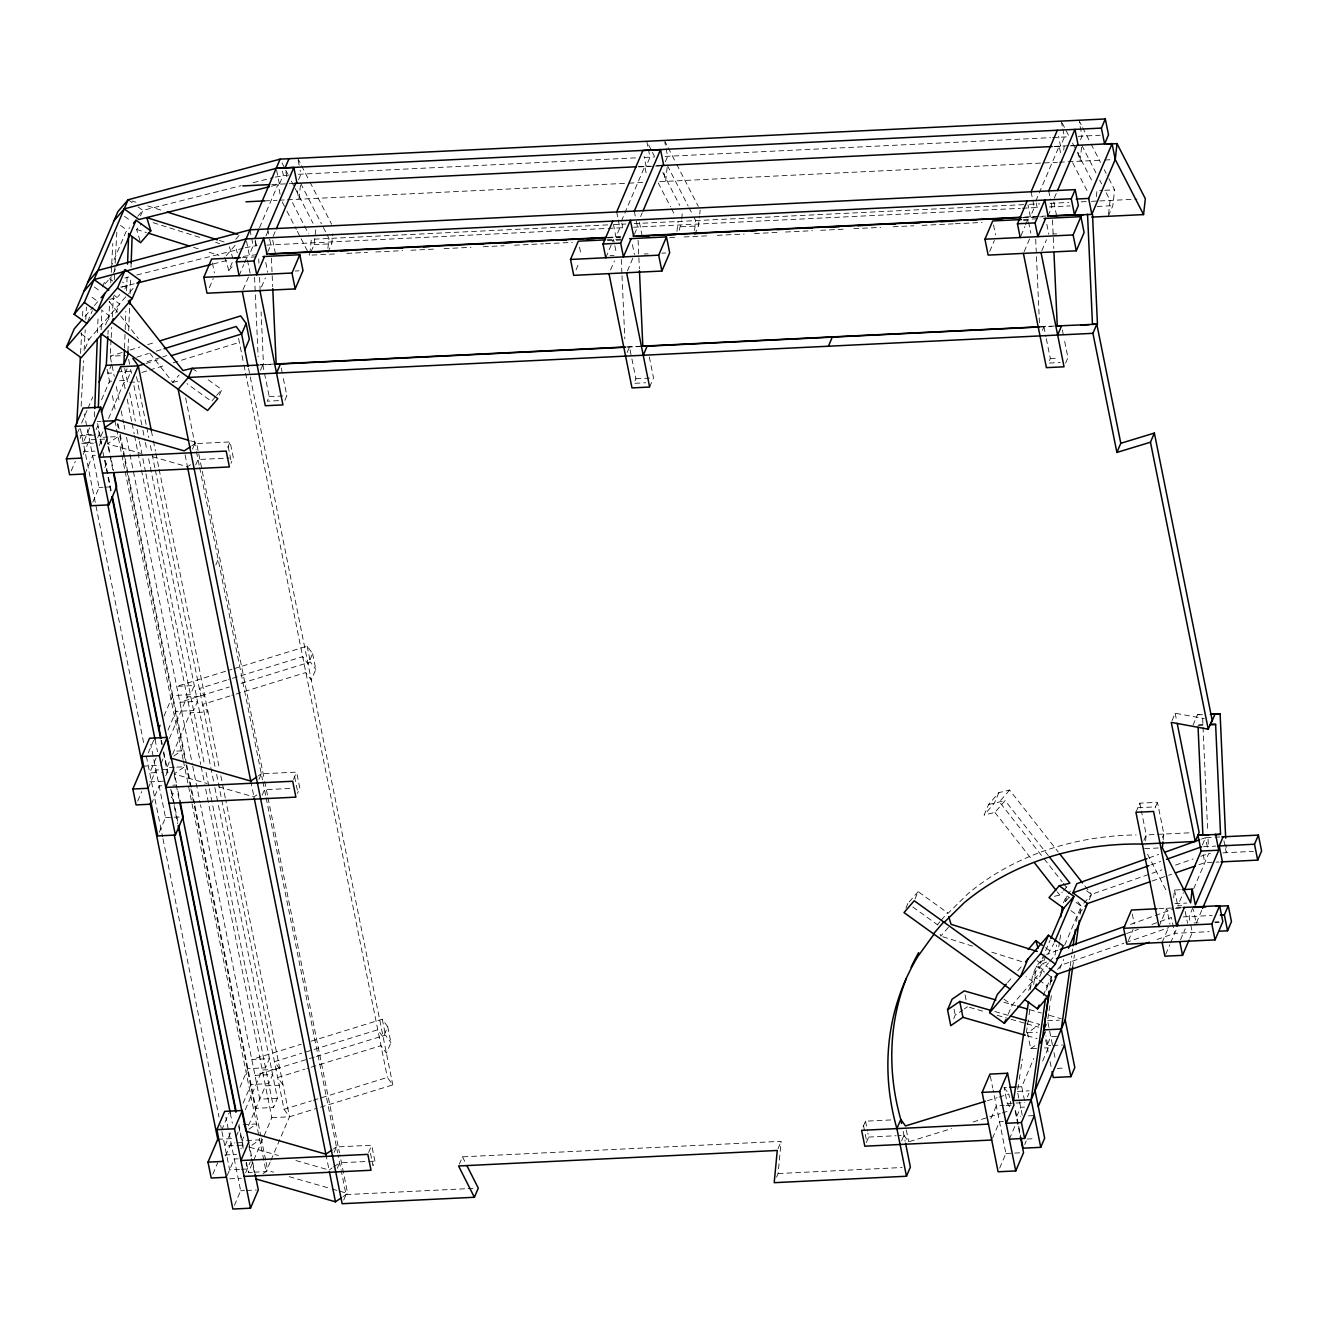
<?xml version="1.0" encoding="UTF-8"?>
<svg xmlns="http://www.w3.org/2000/svg" width="1328" height="1328" viewBox="0 0 1328 1328"><rect width="100%" height="100%" fill="white"/><g stroke="black" fill="none" stroke-linecap="round" stroke-linejoin="round"><path stroke-width="0.75" stroke-dasharray="5 3.75" d="M94.454 416.71L94.67 410.568M97.492 332.747L98.089 316.363M101.16 329.742L101.824 311.316M124.517 348.085L125.114 331.701M125.181 329.659L125.845 311.233M126.592 290.749L127.106 276.423M127.969 351.239L128.418 338.955M128.716 330.755L129.53 308.229M130.044 293.903L130.642 277.519M131.007 267.277L131.157 263.176M80.56 353.381L81.655 332.714M82.552 316.197L82.884 310.005M81.141 406.202L83.581 360.768M84.129 350.426L85.224 329.776M85.789 319.45L86.436 307.05M107.95 334.357L108.166 330.224M108.713 319.882L109.709 301.307M110.705 282.715L111.137 274.448M111.253 272.373L112.797 243.456M111.071 339.669L110.191 356.186L114.241 376.322M111.187 337.611L111.735 327.269M112.282 316.944L113.378 296.293M114.274 279.76L114.606 273.568M114.706 271.51L115.038 265.301M115.154 263.243L116.814 232.251M776.548 1177.206L778.108 1173.537L781.163 1141.316L462.459 1156.837L459.339 1164.158M300.46 185.356L298.916 199.233L296.908 189.306M334.424 253.98L309.59 255.192L311.366 239.322L611.428 224.714M311.084 251.673L314.089 244.634L315.865 228.781M327.883 248.386L328.995 238.476L322.389 225.611M327.966 252.569L331.718 243.771L332.83 233.861M667.154 167.511L665.61 181.372L663.602 171.445M676.948 231.387L678.06 221.477M679.272 230.292L681.447 220.83M681.662 218.854L682.559 210.92M694.577 230.524L695.689 220.614L692.851 215.103M694.66 234.707L698.412 225.926L699.524 216.016M699.74 214.024L700.188 210.056M1063.728 150.114L1064.16 146.146M1081.573 147.275L1080.029 161.136L1077.622 149.234M1096.314 196.627L1096.978 190.684L1102.854 190.402M1108.548 214.256L1110.108 200.379L1105.394 191.199M1108.332 216.232L1112.831 205.691L1114.607 189.821L1107.087 175.18M1145.566 840.807L1146.23 834.914L1141.433 811.093M1163.195 839.943L1163.859 834.05L1157.468 802.295L1139.839 803.158L1135.938 812.288M1173.653 897.861L1174.533 890.009L1180.409 889.727M1046.68 990.057L1047.261 985.99L1052.357 980.081M1050 984.978L1051.162 976.844L1046.248 973.308M1070.219 966.087L1071.646 955.928M1071.945 953.902L1072.808 947.81M1076.543 921.416L1077.406 915.324L1082.503 909.414M1072.675 967.099L1074.402 954.915M1080.145 914.311L1081.291 906.194L1076.178 899.67M1030.379 989.509L1032.52 975.366L1036.421 966.236L1045.352 955.878M1022.228 1115.238L1017.431 1091.417L1018.958 1081.324M1019.273 1079.299L1020.502 1071.215M1020.8 1069.206L1022.328 1059.113M1026.312 1032.852L1027.241 1026.81M1027.54 1024.784L1028.768 1016.7M1029.067 1014.692L1029.997 1008.633M1033.665 984.397L1036.421 966.236L1044.605 972.129M1051.029 981.425L1051.942 975.366M1055.013 955.181L1056.54 945.088M1052.374 1044.572L1047.576 1020.751L1048.805 1012.666M1049.103 1010.658L1050.332 1002.574M1050.631 1000.548L1051.56 994.506M1059.528 942L1058.3 950.084L1046.63 954.4M1059.827 939.992L1061.055 931.907M1065.654 901.629L1066.567 895.57L1070.401 891.121M87.665 321.625L92.346 310.652M102.472 286.898L105.709 279.328M110.539 267.99L125.861 232.068L129.696 227.619M113.494 273.17L115.104 269.385M140.519 215.866L142.843 210.388L241.165 185.671M85.092 348.6L88.993 339.47L128.55 293.604M105.51 324.928L109.411 315.798L101.227 309.889M115.719 313.093L119.62 303.963L113.079 299.232M77.705 432.347L79.265 428.695M81.639 423.134L87.2 410.086M87.997 408.211L92.761 397.022M80.078 438.456L81.639 434.804L95.367 434.14M111.784 364.138L107.883 373.268L113.76 372.985M71.214 470.925L75.281 461.397M89.607 427.832L83.249 442.739L93.043 442.257M101.526 399.861L109.477 381.219L115.37 380.92M83.232 454.442L89.474 439.834L105.144 439.07M96.114 429.658L97.674 426.006L101.326 444.1M97.724 437.593L99.285 433.941M127.073 368.752L125.529 372.421L121.595 372.604M84.876 473.98L92.661 455.703L96.579 455.521M102.887 431.749L100.463 437.427L108.298 437.045M108.531 418.519L123.853 382.597L127.77 382.398M99.318 445.544L100.878 441.875L95.002 442.174M104.846 467.639L107.966 460.335M92.827 502.084L99.069 487.459L84.278 414.021M209.359 287.711L213.26 278.581M224.847 257.234L228.831 270.447L233.33 259.906L229.346 246.676M239.09 275.61L243.771 264.637M244.551 262.811L246.892 257.317L250.096 273.203M259.524 227.702L278.083 184.21L280.075 194.137M271.393 186.235L279.411 184.21L283.312 175.08L282.515 171.113M243.074 289.653L248.535 276.855M265.949 236.019L268.372 230.342M273.136 236.301L275.56 230.624M267.692 252.187L270.812 244.883L269.202 236.948M298.601 179.695L300.941 174.217L300.145 170.25M261.483 286.964L265.384 277.834M192.51 449.13L194.851 443.652L230.109 441.925L233.313 457.811L230.972 463.289M219.386 395.014L221.726 389.536L207.002 378.912M195.697 465.016L198.038 459.521L229.395 457.994M260.471 370.346L262.811 364.851L272.605 364.387M227.769 447.403L230.109 441.925M262.811 364.851L269.202 396.607L267.243 401.189L279.013 400.608M284.889 400.326L286.831 395.761L282.831 375.907M215.817 564.931L218.157 559.453M153.683 740.26L146.512 757.043L162.597 836.839M164.008 716.024L172.756 695.523L190.402 694.66L194.303 685.514L176.657 686.377L232.018 669.295M137.697 801.099L141.764 791.588M156.073 758.006L149.715 772.929L159.509 772.448M168.009 730.035L175.96 711.393L193.589 710.546L197.49 701.4L179.861 702.263L229.279 687.008M148.155 788.284L155.94 770.008L169.652 769.344M169.386 738.501L187.132 696.901L204.761 696.038L199.316 688.551L226.623 680.135M161.037 763.5L164.157 756.18M151.342 804.17L159.144 785.894L163.062 785.695M169.353 761.94L166.93 767.617L174.781 767.235M172.59 754.37L190.319 712.771L207.965 711.908L202.52 704.438L229.81 696.005M165.784 775.718L167.345 772.066L161.468 772.348M171.312 797.829L174.433 790.509M159.294 832.274L165.535 817.65L150.745 744.211M258.977 779.32L261.317 773.826L296.592 772.116L299.779 787.985L297.439 793.48M233.994 668.681L307.15 646.122L312.595 653.608L308.096 664.149L302.651 656.663L228.565 679.521M262.18 795.19L264.521 789.712L289.985 788.467M312.595 653.608L315.798 669.478L311.3 680.036L305.855 672.549L231.769 695.407M293.471 779.42L296.592 772.116M576.053 269.866L579.174 262.546M221.643 1130.161L228.798 1113.379M239.936 1087.267L247.888 1068.625L265.517 1067.778L269.418 1058.632L251.789 1059.495L301.207 1044.24M212.829 1174.218L217.692 1162.797M230.408 1132.983L224.847 1146.031L242.476 1145.184L240.916 1148.836M243.124 1103.153L251.092 1084.511L268.721 1083.648L272.622 1074.518L254.976 1075.365L314.304 1057.071M605.784 257.748L613.586 239.472L616.391 253.366M621.388 221.195L644.777 166.349L646.371 174.3M225.611 1155.924L231.072 1143.126L234.99 1142.927M245.315 1109.71L262.247 1070.003L279.893 1069.156L274.448 1061.67L301.738 1053.237M236.168 1136.602L239.272 1129.298M610.548 269.966L614.449 260.836M227.254 1175.446L234.259 1158.995L238.177 1158.813M243.671 1136.934L242.061 1140.719L259.69 1139.856L249.133 1147.093L278.382 1155.493M248.519 1125.596L265.451 1085.889L283.08 1085.026L277.652 1077.539L304.942 1069.123M640.627 216.547L642.237 212.762M634.386 234.342L637.49 227.038L635.896 219.087M665.295 161.85L667.635 156.372L664.847 142.478M627.397 270.945L632.858 258.147M245.663 1172.773L250.345 1161.801M194.967 805.781L255.872 1108.332L273.518 1107.469L277.419 1098.322L218.141 803.905M234.425 1205.376L240.667 1190.768L225.876 1117.313M252.37 1172.292L248.452 1172.475L271.842 1117.645L204.827 784.798M254.329 1172.192L266.098 1171.628L270.132 1162.166M270.929 1160.274L289.487 1116.782L225.743 800.17M627.165 352.484L629.505 347.006L631.497 356.933M631.896 358.909L635.896 378.762L633.937 383.327L645.707 382.763M649.624 387.046L653.525 377.899L649.126 356.07M334.108 1152.422L336.449 1146.944L371.707 1145.217L374.911 1161.104L372.969 1165.669L369.765 1149.799M311.101 1041.185L382.281 1019.223L387.726 1026.71L383.228 1037.268L377.783 1029.781L303.697 1052.639M337.295 1168.308L339.636 1162.813L374.911 1161.104M387.726 1026.71L390.913 1042.596L386.415 1053.154L380.97 1045.667L306.884 1068.525M343.703 1200.064L346.027 1194.586L338.042 1154.879M368.586 1152.538L371.707 1145.217M989.692 251.457L994.373 240.484M1020.983 235.687L1024.884 226.54M1025.664 224.714L1028.005 219.236L1030.81 233.13M1035.807 200.96L1059.196 146.113L1060.79 154.065M1024.187 251.573L1029.648 238.774M1054.249 198.204L1056.673 192.527M1048.024 215.933L1051.925 206.786L1050.315 198.851M1080.494 139.789L1082.054 136.137L1079.266 122.226M1041.816 250.71L1046.497 239.737M1042.364 330.423L1043.924 326.771L1041.052 326.754M1046.315 338.673L1050.315 358.527L1048.356 363.092L1060.126 362.527M1065.604 363.158L1067.944 357.664L1063.944 337.81M778.042 1148.637L781.163 1141.316M905.962 908.02L907.92 903.438M915.009 898.923L918.129 891.619L948.109 913.232L967.996 893.694A291.38 244.933 23.1 0 1 1136.137 834.914M1048.34 855.647L1005.113 800.585L994.904 812.421L984.164 815.01L988.663 804.469L998.872 792.633L1009.612 790.027L1058.233 851.962M998.872 792.633L994.373 803.174L984.164 815.01M863.167 1126.659L865.507 1121.181L890.972 1119.936M866.371 1142.545L868.695 1137.067L867.898 1133.099M901.629 1140.835L903.97 1135.34L898.093 1135.623M953.753 1018.642L955.247 1015.123L962.883 1009.911M1008.234 1014.177L1012.135 1005.03L1048.406 962.983M1063.446 902.874L1066.567 895.57L1069.837 897.927M1028.652 990.505L1032.553 981.359L1025.996 976.644M1037.068 960.725L1040.355 963.082L1050.033 940.39M1045.85 956.226L1042.729 963.53L1032.52 975.366L1037.434 978.902M1039.641 976.844L1042.762 969.523L1036.205 964.809M1048.008 954.201L1053.785 943.677M1043.194 995.519L1051.162 976.844M1064.674 945.154L1081.291 906.194L1071.48 899.106M990.854 1118.657L996.315 1105.859L1004.151 1105.477M1059.81 968.676L1063.745 959.43M1089.159 899.836L1091.5 894.358L1161.817 869.873M992.497 1138.196L999.503 1121.745L1003.42 1121.546M1172.043 720.556L1175.147 713.236L1204.347 718.597M1024.535 1100.613L1021.747 1086.719L1033.848 1058.366M1009.346 1139.158L1014.808 1126.376M1027.357 1096.928L1028.968 1093.16M1042.679 1061.006L1048.323 1047.775L1045.933 1035.857M999.669 1168.125L1005.91 1153.501L993.112 1089.989M1155.128 807.773L1157.468 802.295M1143.889 840.392L1146.23 834.914L1189.34 832.822M1193.009 725.237L1197.507 714.696L1203.384 714.398M1024.685 1144.537L1026.245 1140.885M1162.299 837.719L1163.859 834.05M1128.435 940.506L1133.099 929.534M1158.946 926.562L1166.731 908.286L1169.935 924.172M1202.371 844.973L1205.492 837.669L1219.735 836.972M1162.133 942.448L1168.374 927.824M1181.654 905.696L1177.737 905.895L1183.381 892.648M1165.718 954.301L1169.785 944.772M1170.599 942.863L1178.55 924.205M1193.656 888.781L1208.696 853.539L1212.763 853.34M1192.992 907.472L1189.091 916.619L1190.286 922.562M1180.559 939.759L1185.24 928.787M1189.855 938.199L1192.295 932.488L1190.685 924.554M1201.757 910.294L1196.179 923.358L1193.391 909.464M137.747 216.298L142.843 210.388L136.303 205.674M140.021 240.8L136.601 229.462L141.714 223.536M105.028 283.943L111.403 276.539M85.009 316.379L93.06 307.05M94.404 305.49L99.783 299.265M109.759 299.315L117.213 297.522L119.752 294.55M124.865 288.641L127.422 285.686L122.508 282.134M129.829 292.127L134.925 286.201M235.72 239.272L239.555 234.84M226.125 255.756L235.056 245.398L237.33 252.951M228.831 270.447L233.944 264.538M149.865 353.231L172.756 382.381L179.131 374.977M215.352 396.923L211.517 401.371L186.966 383.659M216.613 395.445L221.726 389.536M909.199 901.961L918.129 891.619M1009.612 790.027L999.403 801.863L1042.912 857.29M937.385 924.686L939.925 921.732M941.203 920.254L947.594 912.851M948.491 927.259L940.838 936.14L939.676 932.322M1054.382 896.317L1059.744 895.022L1062.3 892.067M1063.579 890.59L1067.397 886.141M1065.222 901.745L1069.057 897.313M1007.603 982.571L1012.716 976.661M1017.812 970.735L1023.141 964.56M1083.847 903.223L1091.5 894.358L1083.831 884.564M1040.355 963.082L1042.895 960.127M1049.751 961.422L1055.113 955.197M1057.536 969.457L1061.371 965.024L1123.87 943.245M191.83 445.71L196.478 442.523L264.305 779.436M190.502 464.684L187.48 466.759L152.388 456.666M173.835 756.03L181.372 750.868L173.536 751.25M258.296 775.901L261.317 773.826M218.854 786.857L253.947 796.933L256.968 794.874M248.95 1129.149L256.503 1123.986L238.857 1124.849L243.555 1148.122M263.16 1173.637L267.725 1170.499L273.568 1172.192M333.428 1149.002L336.449 1146.944M295.928 1160.523L329.078 1170.051L332.1 1167.976M333.61 1166.947L339.636 1162.813M343.089 1196.594L347.67 1193.457L339.902 1154.895M964.394 1008.865L967.448 1006.773M1036.57 1048.34L1030.694 1048.622L1027.49 1032.752L1039.691 1024.403L1027.988 1021.049M1030.694 1048.622L1035.259 1045.501M1148.936 857.905L1158.697 854.419M1201.591 839.064L1205.492 837.669L1207.501 847.596M1150.895 864.943L1160.639 861.457M1130.493 924.388L1173.404 909.033M1046.63 962.136L1042.729 963.53L1047.643 967.066M1126.592 933.518L1138.295 929.334M1151.957 924.454L1171.462 917.465L1174.649 933.352L1209.244 931.658M1175.496 865.109L1193.075 858.984M1200.877 856.261L1208.696 853.539M1152.057 881.045L1171.595 874.239M1198.935 864.727L1204.795 862.685L1219.038 861.988M1125.812 942.581L1168.789 927.608M1157.07 939.477L1174.649 933.352M122.043 352.534L110.191 356.186L125.861 355.439M129.961 350.094L139.838 347.04M147.757 344.599L155.658 342.159M136.751 357.166L148.454 353.547M156.239 351.156L162.099 349.347M146.993 361.697L160.837 357.431M162.813 356.817L166.764 355.605M146.097 363.44L157.783 359.838M141.897 372.438L147.74 370.645M149.699 370.031L165.286 365.217M173.088 362.81L239.372 342.375M241.148 683.356L310.354 661.991L315.798 669.478M316.28 1056.457L385.485 1035.11L390.913 1042.596M216.613 774.423L284.043 1109.295L311.333 1100.879M313.292 1100.281L387.378 1077.423L392.806 1084.91L318.72 1107.768M271.842 1117.645L289.487 1116.782L316.778 1108.365M987.368 1100.68L997.129 1097.675M999.071 1097.077L1008.815 1094.073L1010.824 1104M903.97 1135.34L908.684 1141.831L951.578 1128.601M973.026 1121.977L1000.316 1113.561M1002.275 1112.947L1008.118 1111.154M253.216 182.65L273.286 177.603M275.278 177.089L290.417 174.732M124.749 278.033L128.766 277.021M136.784 274.996L243.14 248.27M245.149 247.755L257.084 245.547M120.848 287.163L136.9 283.13M213.161 263.957L227.204 260.437M243.256 256.387L258.147 254.445M121.827 287.031L127.422 285.686M172.756 382.381L180.193 380.572M988.663 804.469L1005.113 800.585M298.402 174.283L636.112 157.833M644.412 157.434L654.77 156.936M665.129 156.422L1050.498 137.664M1052.573 137.564L1069.14 136.751M1078.137 136.319L1100.231 135.24M271.792 184.509L297.04 183.364M638.137 166.681L650.023 166.166M656.53 165.784L663.734 165.502M1054.1 146.429L1078.153 145.267M638.984 166.913L653.476 166.199M655.551 166.1L659.684 165.9M1054.947 146.661L1063.213 146.246M1070.053 145.864L1073.97 145.665M264.637 200.893L277.054 200.296M279.129 200.196L285.337 199.897M287.396 199.798L626.849 183.264M628.908 183.164L643.416 182.451M659.734 181.67L1057.354 162.298M1059.362 162.199L1102.887 160.09M1104.896 159.991L1113.179 159.592M1104.813 190.302L1114.607 189.821M613.486 224.615L625.903 224.017M634.186 223.619L1027.374 204.462M1029.449 204.363L1039.791 203.865M1050.133 203.367L1068.758 202.454M1081.175 201.856L1089.458 201.441M1091.516 201.341L1098.356 200.96M1099.8 200.943L1137.05 199.134M266.878 245.082L605.983 228.499M608.041 228.399L624.625 227.603M633.572 227.221L1020.352 208.33M1022.427 208.23L1039.011 207.417M1049.369 206.919L1070.086 205.906M1097.16 206.438L1112.831 205.691M314.089 244.634L331.718 243.771M680.783 226.773L698.412 225.926M608.29 237.347L620.724 236.733M1024.751 217.062L1046.066 216.032M607.444 237.679L619.861 237.065M1023.39 217.427L1037.882 216.713M607.61 237.895L620.691 237.297M1022.162 217.759L1042.862 216.746M1023.49 219.452L1037.849 218.755M242.377 257.549L256.736 256.852M607.029 239.787L623.43 238.99M346.84 253.366L367.524 252.37M375.807 251.955L402.699 250.643M410.983 250.245L435.816 249.033M444.1 248.635L470.992 247.323M483.409 246.726L504.109 245.713M514.451 245.215L543.434 243.804M545.493 243.705L572.401 242.393M607.577 240.683L624.127 239.87M669.661 237.646L675.869 237.347M684.119 236.948L708.986 235.737M717.253 235.338L744.161 234.027M754.503 233.529L777.262 232.417M785.545 232.018L812.454 230.707M820.721 230.292L845.554 229.097M853.838 228.682L880.73 227.37M893.146 226.773L913.847 225.76M922.13 225.362L953.172 223.851M955.23 223.751L982.139 222.44M1023.523 220.431L1031.806 220.016M1052.755 234.06L1056.673 233.877M295.165 271.012L299.082 270.812M610 255.673L614.067 255.474M644.213 254.013L648.13 253.831M661.859 253.15L665.776 252.967M117.296 371.89L131.024 371.209L127.123 380.356L117.329 380.837M260.454 364.735L276.141 363.972M626.849 346.907L642.818 346.127M1040.72 326.754L1057.254 325.891M627.679 347.123L640.096 346.525M1039.807 326.97L1051.909 326.472M129.729 382.298L139.523 381.833M269.202 396.607L286.831 395.761M635.896 378.762L649.608 378.098M1050.315 358.527L1058.15 358.145M97.259 421.54L101.177 421.358M80.062 435.816L93.773 435.136M110.257 436.945L118.092 436.563L107.535 443.801L140.685 453.313M81.655 443.751L93.425 443.17M83.266 451.686L95.018 451.122M99.069 487.459L102.986 487.276M104.945 487.177L112.78 486.795M142.627 766.19L160.256 765.326M176.74 767.136L184.575 766.754L174.018 773.975L207.151 783.503M1198.885 724.955L1202.803 724.773M1197.989 725.271L1203.865 724.988M149.732 781.877L163.46 781.196M172.856 785.213L176.773 785.031M165.535 817.65L179.247 816.986M1137.88 807.723L1155.526 806.86M1144.686 848.642L1158.398 847.978M1203.55 846.716L1215.85 846.119M1222.939 852.858L1253.466 851.364M1174.948 903.638L1186.717 903.073M1158.896 908.667L1182.418 907.522M1175.363 908.335L1181.239 908.053M1183.215 916.901L1212.149 915.49M1194.138 922.993L1198.238 922.794M1214.639 921.997L1218.739 921.798M1215.186 922.429L1219.253 922.23M1047.576 1020.751L1059.329 1020.17M1027.49 1032.752L1037.301 1032.271M1056.656 1036.338L1050.763 1036.62L1046.879 1045.767L1050.797 1045.568M1052.755 1045.485L1062.549 1045.003M1044.406 1047.958L1048.323 1047.775M277.419 1098.322L259.773 1099.186L200.495 804.768M1057.171 1068.393L1065.006 1068.011M1009.662 1106.705L1007.305 1103.468L1004.101 1087.582L1008.035 1087.4M1017.829 1086.918L1021.747 1086.719M1017.431 1091.417L1029.183 1090.836M217.742 1139.291L233.413 1138.528M1007.305 1103.468L1024.934 1102.605M236.948 1142.827L244.784 1142.462M1006.109 1105.394L1013.945 1105.012M1024.552 1107.104L1020.634 1107.286L1016.733 1116.433L1020.651 1116.234M224.864 1154.978L236.616 1154.414M1028.486 1115.852L1034.363 1115.57M868.695 1137.067L896.134 1135.722M239.438 1169.37L229.628 1169.852L220.647 1125.181M241.397 1169.287L247.274 1168.989L246.045 1162.913M1027.025 1139.042L1034.861 1138.66M229.661 1178.799L241.414 1178.235M240.667 1190.768L244.584 1190.569M246.543 1190.469L256.337 1190.004M1005.91 1153.501L1021.581 1152.737M346.027 1194.586L465.896 1188.743M467.971 1188.643L474.162 1188.344M778.108 1173.537L902.094 1167.511M259.939 364.835L263.475 364.851L261.101 311.931M1197.507 714.696L1202.487 714.713L1202.952 725.071M190.634 440.846L196.478 442.523M1003.835 1002.258L1015.721 1005.678M1029.582 1009.662L1041.451 1013.065M1049.369 1015.339L1061.255 1018.742M994.838 1011.521L1008.5 1015.439M969.423 1007.338L985.26 1011.886M997.145 1015.306L1009.014 1018.709M1011.006 1019.273L1024.851 1023.257M1026.843 1023.822L1038.712 1027.241M1027.291 1035.807L1037.035 1038.612M289.172 1176.658L330.124 1188.427M332.066 1188.975L337.926 1190.668M339.868 1191.216L347.67 1193.457M132.036 200.993L135.937 202.221M147.674 205.923L163.311 210.837M219.369 240.451L225.245 242.31M153.102 222.672L201.972 238.061M215.667 242.36L219.568 243.605M136.601 229.462L146.412 232.549M193.473 247.357L199.349 249.199M209.16 252.287L218.954 255.374M942.797 936.755L974.171 946.632M991.817 952.193L1025.15 962.684M128.119 199.764L134.659 204.479M1086.603 890.806L1091.5 894.358M124.45 216.315L131.007 221.046M120.566 225.461L127.106 230.176M1070.849 910.61L1077.406 915.324M1045.651 947.711L1050.564 951.246M109.427 278.697L112.714 281.055M113.926 295.165L117.213 297.522M94.321 286.981L100.862 291.712M192.261 368.288L198.818 373.019M92.047 297.306L98.604 302.02M1039.077 980.097L1047.261 985.99M912.834 906.991L937.9 925.068M80.809 333.56L88.993 339.47M1003.951 999.137L1012.135 1005.03M1044.19 858.917L1062.101 881.742M1063.379 883.369L1067.214 888.249M994.904 812.421L1031.773 859.382M1057.204 891.785L1059.744 895.022M109.178 301.39L119.354 314.354M120.616 315.964L138.427 338.64M1004.101 1087.582L1008.815 1094.073M284.043 1109.295L289.487 1116.782M1078.867 120.25L1081.689 125.745M1082.619 127.571L1090.155 142.229M1091.085 144.055L1100.497 162.365M1104.265 169.685L1106.141 173.354M1081.805 145.283L1095.949 172.839M1099.733 180.176L1101.626 183.845M1062.168 122.94L1068.758 135.755M1072.509 143.075L1076.278 150.396M1077.224 152.239L1092.28 181.538M1072.659 162.68L1087.765 192.062M1147.525 854.153L1167.329 892.715M664.448 140.486L667.27 145.98M668.2 147.806L675.736 162.464M676.666 164.29L698.312 206.404M667.386 165.519L688.136 205.923M689.083 207.766L691.921 213.277M648.695 145.001L651.517 150.496M652.446 152.322L654.339 155.99M662.805 172.474L679.737 205.425M658.24 182.915L670.507 206.786M671.453 208.612L675.222 215.966M297.754 158.331L300.576 163.825M301.506 165.668L309.042 180.309M309.972 182.135L331.618 224.249M300.692 183.38L321.442 223.785M282.001 162.863L284.823 168.357M285.752 170.183L287.645 173.852M291.396 181.172L294.218 186.667M295.165 188.493L313.043 223.287M292.492 202.603L308.528 233.828M282.217 201.922L286.001 209.276M286.931 211.102L296.376 229.478M297.323 231.304L300.145 236.816M301.091 238.658L309.59 255.192M462.459 1156.837L466.178 1164.208M1223.935 840.773L1225.13 846.733M1225.528 848.725L1226.325 852.692L1225.96 844.392M1061.221 121.114L1062.433 127.056M1062.832 129.048L1064.425 136.983L1060.524 146.13L1058.532 136.203M1175.147 713.236L1176.774 721.32M1203.201 854.751L1204.795 862.685M1053.834 202.088L1056.64 215.983M1048.722 190.917L1049.917 196.876M1046.846 224.332L1048.838 234.259M1185.174 911.406L1187.564 923.309M1062.35 329.875L1063.545 335.835M1036.205 202.935L1037.4 208.894M1174.533 890.009L1177.737 905.895M1031.092 191.78L1034.28 207.649L1030.379 216.796L1027.988 204.877M1043.924 326.771L1045.916 336.698M1139.839 803.158L1141.034 809.117M993.543 224.93L995.535 234.84M1132.269 913.979L1134.261 923.906M1053.967 1052.506L1055.561 1060.441M1045.667 1039.807L1048.074 1051.726M1050.066 1061.636L1051.261 1067.596M1015.538 1110.474L1018.327 1124.368M1018.725 1126.36L1020.734 1136.287M1015.14 1110.955L1019.937 1134.776M990.323 1076.095L992.713 1087.997M965.058 994.871L966.253 1000.814M954.052 1009.164L955.247 1015.123M906.294 1129.912L908.684 1141.831M903.173 1131.373L905.165 1141.3M865.507 1121.181L867.499 1131.107M863.549 1125.746L866.752 1141.632M646.802 141.349L647.998 147.292M648.413 149.284L650.006 157.219L646.105 166.365L644.113 156.438M639.415 222.324L642.221 236.218M634.303 211.152L635.498 217.111M632.427 244.568L634.419 254.495M621.786 223.17L623.38 231.122M616.657 212.015L617.869 217.958M618.267 219.95L619.861 227.885L615.96 237.031L613.569 225.113M579.506 247.141L581.116 255.076M298.153 160.323L299.746 168.258M285.885 171.81L287.097 177.803M276.622 170.316L279.411 184.21M272.721 240.169L275.527 254.063M267.609 228.997L268.804 234.956M265.733 262.413L267.725 272.34M281.237 367.972L282.432 373.915M255.341 240.501L256.553 246.477M255.092 241.032L256.287 246.991M249.979 229.86L253.167 245.746L249.266 254.876L246.477 240.982M307.15 646.122L310.354 661.991M382.281 1019.223L385.485 1035.11M248.568 368.47L392.806 1084.91M238.575 338.391L243.539 363.025M243.937 365.051L245.165 371.143M245.58 373.168L387.378 1077.423M212.43 263.01L214.422 272.937M228.167 446.49L231.354 462.376M294.633 776.681L297.837 792.567M264.72 781.462L267.575 795.671M267.99 797.696L339.487 1152.87M185.654 397.985L196.046 449.594M196.444 451.586L199.25 465.514M199.648 467.522L262.512 779.785M262.911 781.76L265.733 795.804M266.148 797.829L337.644 1152.903M185.09 454.84L187.547 467.107M250.76 781.047L253.947 796.933M325.875 1154.165L329.078 1170.051M151.359 430.803L153.002 438.921M153.417 440.946L155.459 451.088M155.857 453.13L158.729 467.323M159.128 469.365L219.203 767.7M220.83 775.818L225.328 798.145M136.518 376.637L146.329 425.342M146.744 427.367L148.786 437.526M150.413 445.644L154.911 467.971M155.326 469.996L214.987 766.306M128.617 359.307L130.227 367.242M130.642 369.367L131.455 373.434M133.912 385.618L142.494 428.247M142.909 430.289L144.951 440.431M145.366 442.473L146.993 450.59M148.636 458.708L214.455 785.628M214.87 787.653L217.726 801.88M124.716 368.437L127.969 384.605M129.613 392.723L135.34 421.142M136.967 429.276L139.008 439.419M139.423 441.46L145.549 471.905M145.964 473.947L204.429 764.314M206.056 772.431L208.928 786.641M209.326 788.683L273.518 1107.469M120.649 366.711L125.147 389.038M127.189 399.18L131.688 421.507M132.103 423.532L134.145 433.692M134.543 435.717L200.744 764.496M201.159 766.538L204.429 782.773M116.283 386.465L119.553 402.716M121.18 410.833L123.637 423.018M124.052 425.043L124.865 429.11M126.509 437.227L192.328 764.148M192.726 766.173L200.096 802.726M107.087 369.3L109.925 383.427M112.382 395.611L115.652 411.846M118.109 424.03L119.736 432.164M120.151 434.19L124.649 456.533M125.064 458.558L186.385 763.135M186.783 765.16L194.552 803.755M117.345 423.632L118.175 427.682M119.802 435.8L185.588 762.571M186.003 764.596L190.502 786.923M190.9 788.948L260.786 1136.004M261.184 1138.03L265.683 1160.357M266.098 1162.382L267.725 1170.499M114.905 420.694L124.716 469.398M125.114 471.423L183.148 759.616M183.38 760.795L266.098 1171.628M107.103 438.97L111.104 458.824M111.502 460.799L113.494 470.726M173.586 769.144L176.375 783.039M177.969 790.99L179.977 800.917M248.701 1142.263L252.303 1160.124M252.702 1162.116L254.694 1172.043M108.016 446.175L109.66 454.292M110.058 456.334L112.93 470.527M174.217 774.971L175.844 783.088M176.259 785.114L179.114 799.323M249 1146.379L251.042 1156.522M251.44 1158.547L254.312 1172.757M97.658 423.532L101.758 443.867M105.028 460.102L111.154 490.547M161.418 740.194L162.232 744.244M163.742 751.731L167.959 772.664M171.627 790.924L177.769 821.368M246.41 1162.332L248.452 1172.475M102.953 452.217L104.182 458.309M104.597 460.335L111.137 492.821M161.003 740.559L161.833 744.61M163.46 752.744L167.544 773.045M170.814 789.28L173.686 803.506M174.084 805.532L177.769 823.808M238.691 1126.36L243.19 1148.687M155.061 739.547L157.517 751.714M230.292 1113.163L232.334 1123.305M80.444 428.844L143.789 743.448M162.995 838.881L219.004 1117.064M1203.035 727.146L1207.667 830.747M1208.048 839.047L1208.414 847.33M1052.506 220.033L1053.785 248.535M1035.691 239.206L1039.426 322.671M638.087 240.268L639.366 268.771M621.272 259.441L621.902 273.701M622.002 275.726L624.824 338.839M271.393 258.113L272.672 286.616M258.744 258.993L258.91 263.077M259.558 277.32L260.105 289.537M254.578 277.303L258.13 356.684"/><path stroke-width="1.5" d="M94.753 408.526L97.259 338.889M98.338 407.563L101.011 333.843M99.135 382.115L106.29 365.333L123.919 364.47L124.434 350.144M127.554 264.123L128.667 233.413M127.969 351.239L127.82 355.34L123.919 364.47M129.679 304.145L129.829 300.045M131.157 263.176L132.119 236.55M76.36 431.866L76.144 435.999L66.4 458.841L69.604 474.727L84.876 473.98M76.808 423.599L80.344 357.514M106.29 365.333L107.834 336.416M1106.672 144.138L1117.014 143.623L1115.238 159.493L1091.848 214.323L1088.661 198.436L1112.117 143.607L1076.859 145.316L1057.47 190.651M1091.815 217.095L1143.557 214.588L1145.334 198.719L1117.014 143.623M1162.979 841.902L1162.332 847.779L1190.635 902.874L1192.179 889.146L1182.368 889.627M1021.132 1138.262L1023.124 1148.189L1040.754 1147.326L1031.175 1099.7L1045.534 998.175M1049.137 991.07L1035.06 1090.554L1044.655 1138.196L1040.754 1147.326M1052.075 1071.563L1053.27 1077.523L1070.899 1076.659L1061.304 1029.034L1069.936 968.112M1073.09 945.785L1075.381 929.534M1009.346 1139.158L1024.618 1138.428L1021.431 1122.542L1065.205 1019.887L1072.675 967.099M1075.846 944.756L1079.282 920.404M1028.536 1001.611L1013.53 1100.547L1031.175 1099.7M1061.304 1029.034L1043.675 1029.881L1049.502 991.518M1060.823 916.818L1062.367 906.725M86.884 323.451L74.119 314.255L117.91 211.6L128.119 199.764L280.108 159.144L1105.311 118.956L1108.515 134.842L1104.614 143.972L1101.41 128.102L1105.311 118.956M74.119 314.255L84.328 302.419L128.119 199.764M101.061 297.771L125.313 269.667L140.038 280.291L132.236 298.568L81.191 357.747L66.466 347.123L74.252 328.846L82.319 319.5M104.895 293.339L97.093 311.615L84.328 302.419M116.715 265.6L136.07 220.232L150.811 230.84L140.602 242.675L129.131 234.425M66.466 347.123L117.511 287.944L125.313 269.667M113.378 318.587L111.818 322.239L217.825 398.666L207.616 410.501L101.609 334.075M113.893 472.718L116.698 486.612L108.896 504.889L91.267 505.736L75.281 426.338L83.083 408.061L100.712 407.215L107.103 438.97L99.301 457.247L226.208 451.072L229.412 466.941L102.505 473.133M108.896 504.889L92.91 425.491L100.712 407.215M101.293 412.095L120.649 366.711L138.295 365.847L144.138 364.055M132.85 358.361L138.295 365.847L114.905 420.694L103.136 421.258M262.894 256.553L299.796 254.744L303 270.63L295.198 288.906L207.019 293.206L203.831 277.32L211.617 259.043L240.335 257.649M239.09 275.61L236.334 261.848L280.108 159.144M467.107 1166.05L478.296 1188.145L474.395 1197.275L342.143 1203.716L178.151 389.27L188.36 377.434L192.261 368.288L258.777 365.051M254.943 238.509L258.844 229.379M285.088 167.843L288.989 158.713M264.521 256.47L256.736 274.747L253.963 260.985L263.708 238.144L266.911 254.03M267.609 228.997L293.853 167.477L276.207 168.341L124.218 208.911L114.009 220.747M276.357 228.731L295.712 183.347M159.609 340.947L240.683 315.931L246.128 323.418L241.63 333.975L248.153 366.445M244.817 349.845L249.315 339.304L246.128 323.418M295.198 288.906L292.011 273.02L299.796 254.744M276.539 373.135L280.44 364.005L625.621 347.222M179.977 800.917L183.164 816.786L175.379 835.063L157.733 835.926L141.747 756.528L149.549 738.252L167.179 737.389L173.586 769.144L165.784 787.421L292.691 781.246L295.895 797.132L168.971 803.307M151.342 804.17L136.07 804.917L132.866 789.031L142.627 766.19M158.447 729.072L160.041 725.354M175.379 835.063L159.393 755.665L167.179 737.389M629.588 238.691L666.49 236.899L669.694 252.768L661.892 271.045L573.713 275.344L570.525 259.458L578.311 241.181L604.97 239.887M255.092 1174.018L258.296 1189.905L250.494 1208.181L232.865 1209.044L216.879 1129.647L224.681 1111.37L242.31 1110.507L248.701 1142.263L240.899 1160.539L367.823 1154.364L371.01 1170.25L244.103 1176.425M226.474 1177.272L211.202 1178.019L207.998 1162.149L217.742 1139.291M605.784 257.748L603.028 244.003L612.772 221.145M616.657 212.015L642.901 150.479L660.547 149.632L663.734 165.502M250.494 1208.181L234.508 1128.783L242.31 1110.507M631.215 238.608L623.43 256.885L620.657 243.14L630.402 220.282L633.605 236.168M634.303 211.152L660.547 149.632M643.051 210.886L662.406 165.502M661.892 271.045L658.688 255.175L666.49 236.899M643.233 355.29L647.134 346.143L642.818 346.127L639.449 270.796M828.406 346.276L832.291 337.129M1044.007 218.456L1080.909 216.663L1084.113 232.533L1076.311 250.809L988.132 255.109L984.944 239.223L992.73 220.946L1021.448 219.552M1020.203 237.513L1017.447 223.768L1027.191 200.91M1031.092 191.78L1057.337 130.244M1045.651 218.373L1037.849 236.65L1035.076 222.905L1044.821 200.047L1048.024 215.933M1048.722 190.917L1074.966 129.38L1078.153 145.267M1047.543 215.949L1074.468 214.638L1071.281 198.768L1075.182 189.622L249.963 229.81L97.973 270.431L87.764 282.266M1074.468 214.638L1078.369 205.508L1075.182 189.622M1076.311 250.809L1073.124 234.94L1080.909 216.663M1057.652 335.054L1061.553 325.908L1057.254 325.891L1053.967 252.602M1116.898 452.433L1120.799 443.286L1154.364 433.061L1150.463 442.207L1116.898 452.433L1092.927 333.328L1096.828 324.198L1057.287 325.941M474.395 1197.275L458.558 1165.984L777.262 1150.463L774.207 1182.684L906.476 1176.243L896.881 1128.601L900.782 1119.471A291.38 244.933 23.1 0 1 906.227 978.686M1025.332 1035.242L962.949 1017.331L950.748 1025.664L947.561 1009.795L952.06 999.237L964.244 990.887L995.917 999.984M906.476 1176.243L910.361 1167.096L905.58 1143.292M1025.482 961.87L1048.456 935.227L1063.18 945.851L1055.378 964.128L1004.333 1023.307L989.609 1012.683L997.394 994.406L1006.342 984.048M1028.021 958.899L1020.236 977.176L914.228 900.749L904.019 912.585L1010.027 989.011M1004.333 1023.307L1005.894 1019.655M989.609 1012.683L1040.654 953.521L1048.456 935.227M1020.336 1136.768L1023.539 1152.638L1015.737 1170.931L998.108 1171.777L982.122 1092.38L989.924 1074.103L1007.554 1073.24L1013.945 1105.012L1006.143 1123.289L1021.431 1122.542M1050.83 938.498L1063.745 908.252L1073.954 896.417L1059.213 885.793L1049.004 897.628L1063.745 908.252M1150.114 881.726L1087.615 903.488L1072.875 892.864L1076.776 883.734L1146.994 858.602M1036.521 984.148L1034.96 987.8L1047.726 996.996L1037.517 1008.832L1024.751 999.635M1054.581 941.801L1073.954 896.417M1015.737 1170.931L999.752 1091.533L1007.554 1073.24M1037.517 1008.832L1039.143 1005.03M1047.726 996.996L1057.47 974.154L1149.268 942.199M1068.525 948.242L1087.615 903.488L1085.059 906.443M1043.675 1029.881L1046.016 1024.403M1040.289 1043.244L1045.136 1031.889M1024.618 1138.428L1034.363 1115.57M1038.264 1106.44L1064.508 1044.904M944.225 922.379L964.095 902.824A291.38 244.933 23.1 0 1 1142.329 844.06L1195.233 841.471L1171.263 722.382L1208.248 729.172L1212.132 720.042L1154.364 433.061M1183.016 907.489L1219.652 905.713L1222.839 921.599L1215.054 939.875L1126.874 944.158L1123.671 928.289L1131.473 910.012L1156.937 908.767M1225.678 838.184L1220.117 713.85L1215.137 713.833L1210.638 724.391L1215.618 724.407L1220.532 834.333L1214.655 834.631M1070.899 1076.659L1074.8 1067.529L1065.205 1019.887M1195.233 841.471L1199.134 832.341L1177.189 723.328M1184.178 890.756L1201.126 851.049L1197.922 835.179L1220.532 834.333M1184.377 907.422L1176.575 925.716L1153.567 811.441L1135.938 812.288L1158.946 926.562M1223.138 836.806L1219.237 845.953L1222.424 861.822L1202.554 908.435M1215.568 834.316L1218.755 850.202L1195.366 905.032L1192.179 889.146M1162.133 942.448L1164.905 956.193L1182.551 955.347L1189.041 940.108M1215.054 939.875L1211.85 923.989L1219.652 905.713M1219.419 931.177L1227.553 930.779L1224.366 914.892L1228.267 905.762L1216.05 906.343M1221.079 861.889L1257.699 860.112L1254.512 844.226L1258.396 835.096L1221.777 836.872M1227.553 930.779L1231.454 921.632L1228.267 905.762M1257.699 860.112L1261.6 850.966L1258.396 835.096M933.999 934.215L917.847 956.442A291.38 244.933 23.1 0 0 896.881 1128.601M133.514 223.187L136.07 220.232M83.863 291.413L94.072 279.577L246.062 238.94L1071.281 198.768M137.481 283.246L140.038 280.291M933.484 933.833L943.693 921.997M1028.171 949.503L1035.823 940.622L1042.38 945.353M1054.913 977.109L1057.47 974.154L1049.286 968.261M190.385 446.706L184.277 450.873L104.348 427.915L116.532 419.565L188.676 440.282M256.785 776.93L250.76 781.047L170.814 758.105M331.917 1150.031L325.875 1154.165L245.946 1131.207M255.524 1178.849L335.469 1201.807L341.578 1197.64M947.561 1009.795L959.746 1001.445L990.954 1010.409M1164.54 852.327L1199.649 839.761M1072.875 892.864L1148.936 865.657M1166.499 859.365L1201.591 846.799M1060.292 949.503L1124.65 926.479M1056.391 958.65L1124.65 934.215M1175.496 872.878L1195.034 866.088M164.041 348.749L236.185 326.489L241.63 333.975L171.428 355.622M985.426 1101.294L905.497 1125.945L900.782 1119.471L901.579 1123.438M269.385 186.733L138.959 219.518L124.218 208.911M136.9 283.13L211.152 264.471M235.222 258.412L239.239 257.4M192.261 368.288L182.965 370.545L128.285 300.892M1059.213 885.793L1069.953 883.186L1049.618 857.274M276.207 168.274L1101.41 128.102M242.808 185.92L269.717 184.609M294.55 183.413L636.361 166.78M660.896 165.568L1052.091 146.528M246.012 201.806L264.637 200.893M1076.244 199.051L1088.661 198.436M266.43 253.98L606.215 237.446M633.157 236.135L1020.601 217.261M270.132 254.096L605.369 237.778M636.411 236.268L1021.332 217.526M1050.299 216.115L1092.512 214.323L1097.443 324.248L1092.463 324.231L1087.549 214.306M286.865 253.515L295.131 253.117M313.757 252.204L319.965 251.905M340.665 250.892L348.949 250.494M367.557 249.581L375.841 249.183M394.466 248.27L402.749 247.871M423.433 246.859L429.641 246.56M450.341 245.547L456.55 245.248M477.25 244.252L483.458 243.937M504.142 242.941L512.425 242.526M531.051 241.63L539.317 241.215M560.018 240.219L566.226 239.92M586.926 238.907L595.193 238.509M642.802 236.185L649.01 235.886M667.635 234.973L675.902 234.575M694.527 233.662L702.811 233.263M723.494 232.251L729.703 231.952M750.403 230.939L756.611 230.64M777.312 229.628L783.52 229.329M804.204 228.333L812.487 227.918M831.112 227.022L839.396 226.607M858.004 225.71L866.288 225.312M886.988 224.299L895.255 223.901M913.88 222.988L920.088 222.689M940.788 221.676L949.072 221.278M969.755 220.265L975.964 219.967M994.589 219.054L1002.872 218.655M1073.223 215.236L1083.582 214.721M236.334 261.848L253.963 260.985M603.028 244.003L620.657 243.14M1017.447 223.768L1035.076 222.905M203.831 277.32L292.011 273.02M570.525 259.458L658.688 255.175M984.944 239.223L1073.124 234.94M275.045 364.021L624.774 347.006M641.341 346.193L1038.662 326.854M646.304 346.226L1039.807 326.97M1080.876 325.061L1089.159 324.663M188.36 377.434L1092.927 333.328M75.281 426.338L92.91 425.491M66.4 458.841L81.672 458.11M141.747 756.528L159.393 755.665M1211.219 714.016L1215.137 713.833M1210.323 714.331L1220.117 713.85M1209.742 724.69L1215.618 724.407M132.866 789.031L148.155 788.284M1197.922 835.179L1208.779 834.914M1217.876 846.019L1254.512 844.226M1201.126 851.049L1218.755 850.202M1193.673 907.439L1205.874 906.841M1220.299 915.092L1224.366 914.892M1123.671 928.289L1211.85 923.989M1009.994 1087.3L1015.87 1087.018M216.879 1129.647L234.508 1128.783M982.122 1092.38L999.752 1091.533M207.998 1162.149L223.27 1161.402M988.513 1124.135L861.606 1130.327L864.81 1146.197L991.717 1140.022M1052.324 215.949L1056.64 215.983M280.44 364.005L276.141 363.972L272.771 288.657M1017.696 1006.242L1027.59 1009.081M1010.442 1016.003L1026.046 1020.485M167.212 212.065L237.596 234.226M217.41 239.837L146.81 217.626L150.811 230.84M148.371 233.164L189.555 246.112M1037.317 951.462L951.047 924.305L948.74 916.669M117.511 287.944L132.236 298.568M1040.654 953.521L1055.378 964.128M94.072 279.577L108.813 290.185M1059.512 853.605L1082.552 882.937M1034.313 862.619L1055.926 890.158M1143.557 214.588L1115.238 159.493L1112.051 143.607M1035.823 940.622L1038.131 948.258M1150.463 442.207L1208.248 729.172M1096.828 324.198L1120.799 443.286M1041.036 252.536L1064.043 366.81L1046.414 367.657L1023.407 253.399M1179.779 941.585L1182.551 955.347M959.746 1001.445L962.949 1017.331M626.617 272.771L649.624 387.046L631.995 387.909L608.988 273.634M293.853 167.477L297.04 183.364M259.923 290.616L282.93 404.891L265.301 405.754L242.294 291.479M187.547 467.107L250.892 781.694M254.163 797.929L326.074 1155.128M329.344 1171.362L335.469 1201.807M138.295 365.847L151.359 430.803M113.743 474.594L170.947 758.736M179.944 803.39L245.73 1130.145M112.382 496.639L161.003 738.152M178.583 825.435L236.201 1111.602M111.95 496.888L160.605 738.517M178.184 825.833L235.82 1112.134M107.651 503.993L155.061 739.547M174.283 834.98L230.292 1113.163M83.88 474.395L142.743 766.787M150.114 803.34L217.975 1140.42M1198.072 727.296L1202.902 835.196M911.091 967.332A291.38 244.933 23.1 0 1 918.627 952.641"/></g></svg>
